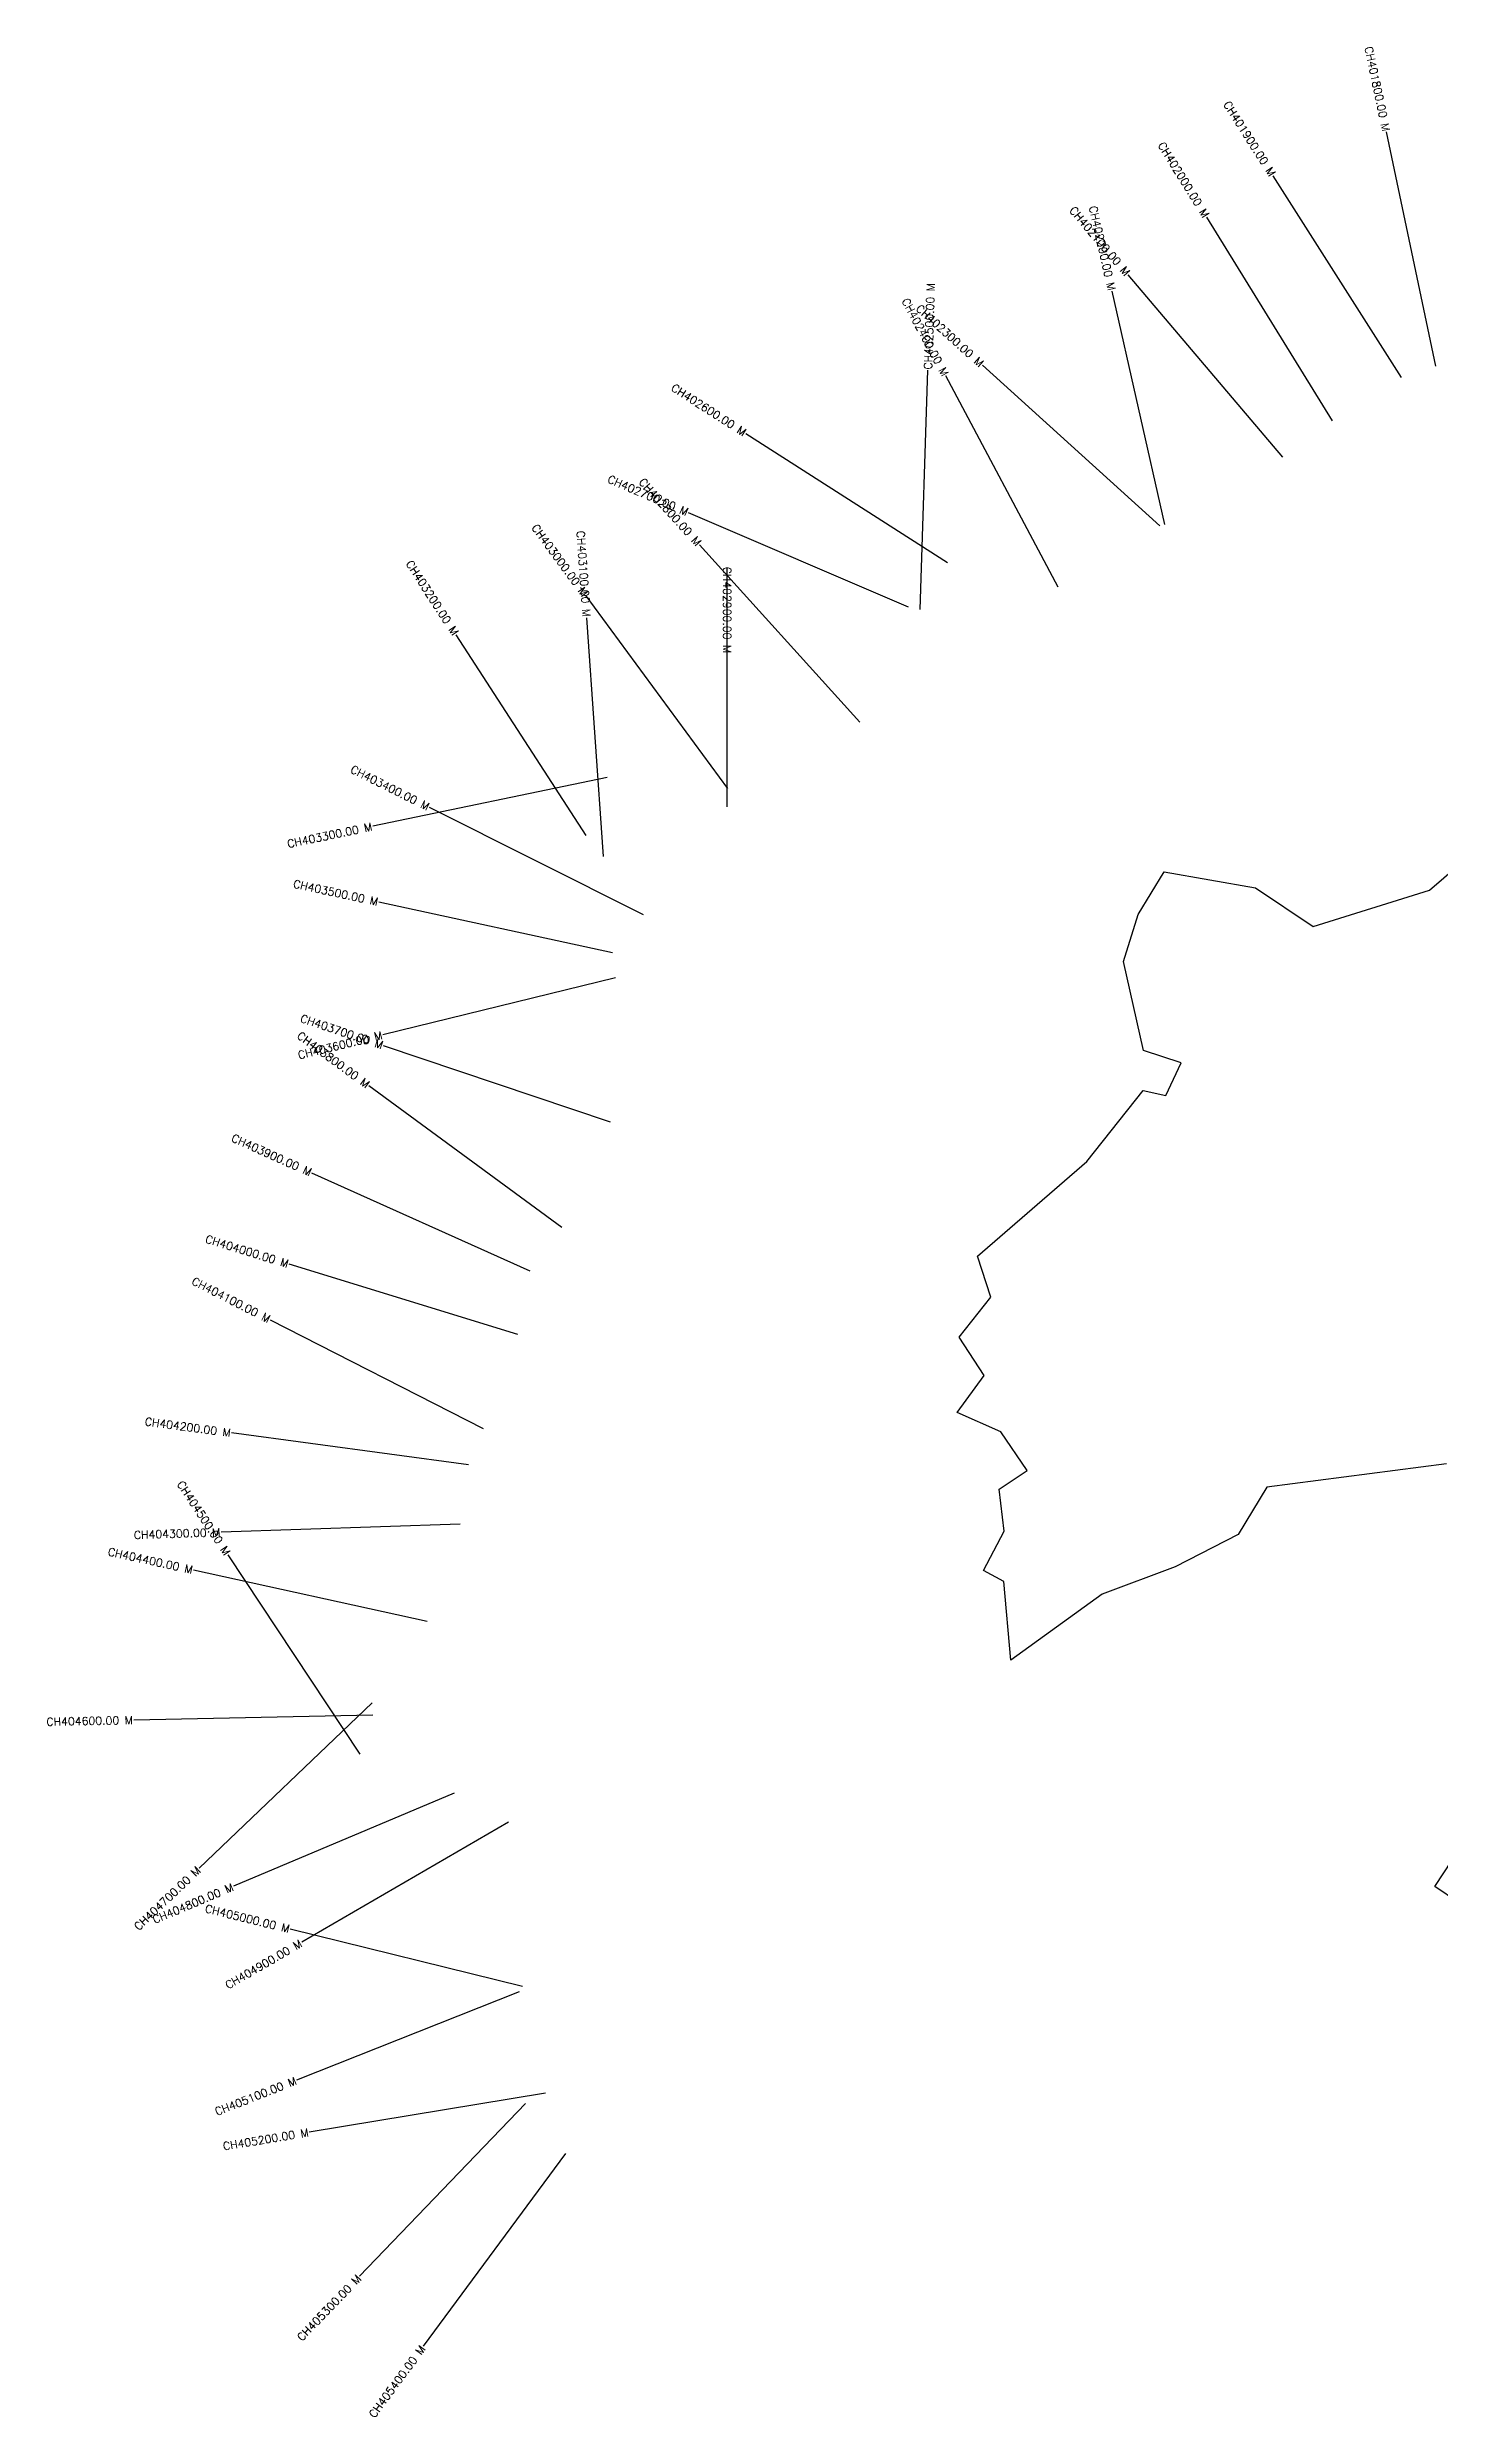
# Model space of a CAD drawing. Header units: metres. Extents: x 302061 to 305538, y 1941225 to 1944575.
# Drawn here: x 302061 to 303806, y 1941225 to 1944196 of the extents above; entities that cross this region are included whole.
import ezdxf
from ezdxf.enums import TextEntityAlignment as Align

# ---------------------------------------------------------------- set-up
doc = ezdxf.new("R2010")
doc.units = ezdxf.units.M
for name, color, linetype in [('CS', 134, 'Continuous'), ('CSMark', 6, 'Continuous'), ('village', 3, 'Continuous')]:
    doc.layers.add(name, color=color, linetype=linetype)
doc.styles.get("Standard").update_dxf_attribs({"font": 'simplex.shx'})

msp = doc.modelspace()

# ---------------------------------------------------------------- linework, layer by layer
at = {"layer": 'CS'}
for p, q in [((303801.3, 1943796.3), (303739.3, 1944089.8)), ((303758.1, 1943781.7), (303597.2, 1944034.9)), ((303671.7, 1943727.7), (303514, 1943982.8)), ((303609.3, 1943681.8), (303415.5, 1943910.8)), ((303461.6, 1943597.6), (303395.3, 1943890.2)), ((303455.1, 1943595.8), (303232.8, 1943797.2)), ((303154.8, 1943491.1), (303164.5, 1943790.9)), ((303327.9, 1943519), (303187, 1943783.8)), ((303188.8, 1943549.5), (302936.3, 1943711.4)), ((303140, 1943494), (302864.3, 1943612.2)), ((303079.1, 1943349.5), (302878.1, 1943572.2)), ((302912.7, 1943243.7), (302912.7, 1943543.7)), ((302913.6, 1943266.6), (302735.8, 1943508.2)), ((302757.9, 1943181.4), (302736.7, 1943480.6)), ((302736, 1943207.5), (302573, 1943459.4)), ((302762.3, 1943280.1), (302468.6, 1943219.1)), ((302807.7, 1943108), (302539.5, 1943242.6)), ((302769.1, 1943060.3), (302476, 1943124.1)), ((302772.6, 1943029.1), (302481.2, 1942957.7)), ((302766.3, 1942848.1), (302482, 1942943.9)), ((302705.4, 1942715.9), (302463.6, 1942893.5)), ((302665.6, 1942661), (302392, 1942784.2)), ((302650.4, 1942581.7), (302363.6, 1942669.9)), ((302607.2, 1942463.4), (302340.1, 1942599.9)), ((302588.6, 1942418.3), (302291.3, 1942458.3)), ((302578.1, 1942344.1), (302278.3, 1942334)), ((302536.6, 1942221.9), (302243.6, 1942286.3)), ((302452.6, 1942055.4), (302287.1, 1942305.6)), ((302468.6, 1942104.5), (302168.7, 1942098.3)), ((302467.9, 1942119.8), (302250.8, 1941912.7)), ((302570.3, 1942006.6), (302293.9, 1941889.9)), ((302638.8, 1941970.3), (302379.4, 1941819.7)), ((302656.1, 1941764.2), (302364.9, 1941836.1)), ((302651.9, 1941757.3), (302372.9, 1941646.8)), ((302684.8, 1941630.4), (302388.8, 1941581.5)), ((302659.8, 1941617.3), (302452, 1941401)), ((302709.9, 1941554.6), (302531.8, 1941313.2))]:
    msp.add_line(p, q, dxfattribs=at)
at = {"layer": 'village', "color": 4}
for points in [[(303814.4, 1942419.4, 0), (303589.3, 1942390.3, 0), (303553.3, 1942330.9, 0), (303474.6, 1942290.6, 0), (303382.8, 1942256.2, 0), (303268.2, 1942173.3, 0), (303259.8, 1942272.2, 0), (303234, 1942286, 0), (303260.2, 1942335.1, 0), (303253.6, 1942387.7, 0), (303289, 1942411.4, 0), (303255.8, 1942459.9, 0), (303200.9, 1942484.1, 0), (303235.1, 1942530.5, 0), (303203.7, 1942578.4, 0), (303243.2, 1942628.7, 0), (303226.5, 1942680.2, 0), (303363.7, 1942798.8, 0), (303434.3, 1942887.6, 0), (303462.5, 1942881.7, 0), (303481.8, 1942922.5, 0), (303434.8, 1942938, 0), (303409.7, 1943049.7, 0), (303427.8, 1943108.3, 0), (303460.6, 1943162.1, 0), (303575.2, 1943141.9, 0), (303647.6, 1943093.5, 0), (303793.3, 1943139, 0), (303910.4, 1943239.6, 0)], [(303859.4, 1941849.4, 0), (303800, 1941889.5, 0), (303916.5, 1942066.8, 0)]]:
    msp.add_polyline3d(points, dxfattribs=at)

# ---------------------------------------------------------------- texts
at = {"layer": 'CSMark'}
for s, rotation, p in [('CH401800.00 M', 281.9308, (303739.1, 1944090.8)), ('CH401900.00 M', 302.4208, (303596.7, 1944035.7)), ('CH402000.00 M', 301.7252, (303513.5, 1943983.7)), ('CH402100.00 M', 310.2414, (303414.9, 1943911.5)), ('CH402200.00 M', 282.7663, (303395.1, 1943891.2)), ('CH402400.00 M', 298.0108, (303186.5, 1943784.7)), ('CH402300.00 M', 317.8165, (303232, 1943797.9)), ('CH402600.00 M', 327.3318, (302935.4, 1943712)), ('CH402700.00 M', 336.7893, (302863.4, 1943612.6)), ('CH402800.00 M', 312.0507, (302877.5, 1943573)), ('CH403000.00 M', 306.355, (302735.2, 1943509)), ('CH403100.00 M', 274.0515, (302736.6, 1943481.6)), ('CH403200.00 M', 302.9125, (302572.5, 1943460.2)), ('CH403400.00 M', 333.3586, (302538.6, 1943243)), ('CH403300.00 M', 11.7343, (302467.6, 1943218.9)), ('CH403500.00 M', 347.7345, (302475, 1943124.3)), ('CH403800.00 M', 323.6974, (302462.8, 1942894.1)), ('CH403600.00 M', 13.7714, (302480.2, 1942957.5)), ('CH403700.00 M', 341.3803, (302481, 1942944.2)), ('CH403900.00 M', 335.7671, (302391.1, 1942784.6)), ('CH404000.00 M', 342.8941, (302362.7, 1942670.2)), ('CH404100.00 M', 332.9225, (302339.2, 1942600.4)), ('CH404200.00 M', 352.3279, (302290.3, 1942458.4)), ('CH404500.00 M', 303.5007, (302286.5, 1942306.4)), ('CH404300.00 M', 1.9373, (302277.3, 1942333.9)), ('CH404400.00 M', 347.6029, (302242.6, 1942286.5)), ('CH404600.00 M', 1.1863, (302167.7, 1942098.3)), ('CH404700.00 M', 43.6439, (302250.1, 1941912)), ('CH404800.00 M', 22.8985, (302293, 1941889.5)), ('CH405000.00 M', 346.1419, (302363.9, 1941836.3)), ('CH404900.00 M', 30.1452, (302378.5, 1941819.2)), ('CH405100.00 M', 21.6007, (302372, 1941646.5)), ('CH405200.00 M', 9.3841, (302387.8, 1941581.3)), ('CH405300.00 M', 46.1421, (302451.3, 1941400.3)), ('CH405400.00 M', 53.5681, (302531.2, 1941312.4))]:
    msp.add_text(s, height=10, rotation=rotation, dxfattribs=at).set_placement(p, align=Align.MIDDLE_RIGHT)
for s, rotation, p in [('CH402500.00 M', 88.1449, (303164.5, 1943791.9)), ('CH402900.00 M', 270, (302912.7, 1943544.7))]:
    msp.add_text(s, height=10, rotation=rotation, dxfattribs=at).set_placement(p, align=Align.MIDDLE_LEFT)

doc.saveas('drawing.dxf')
